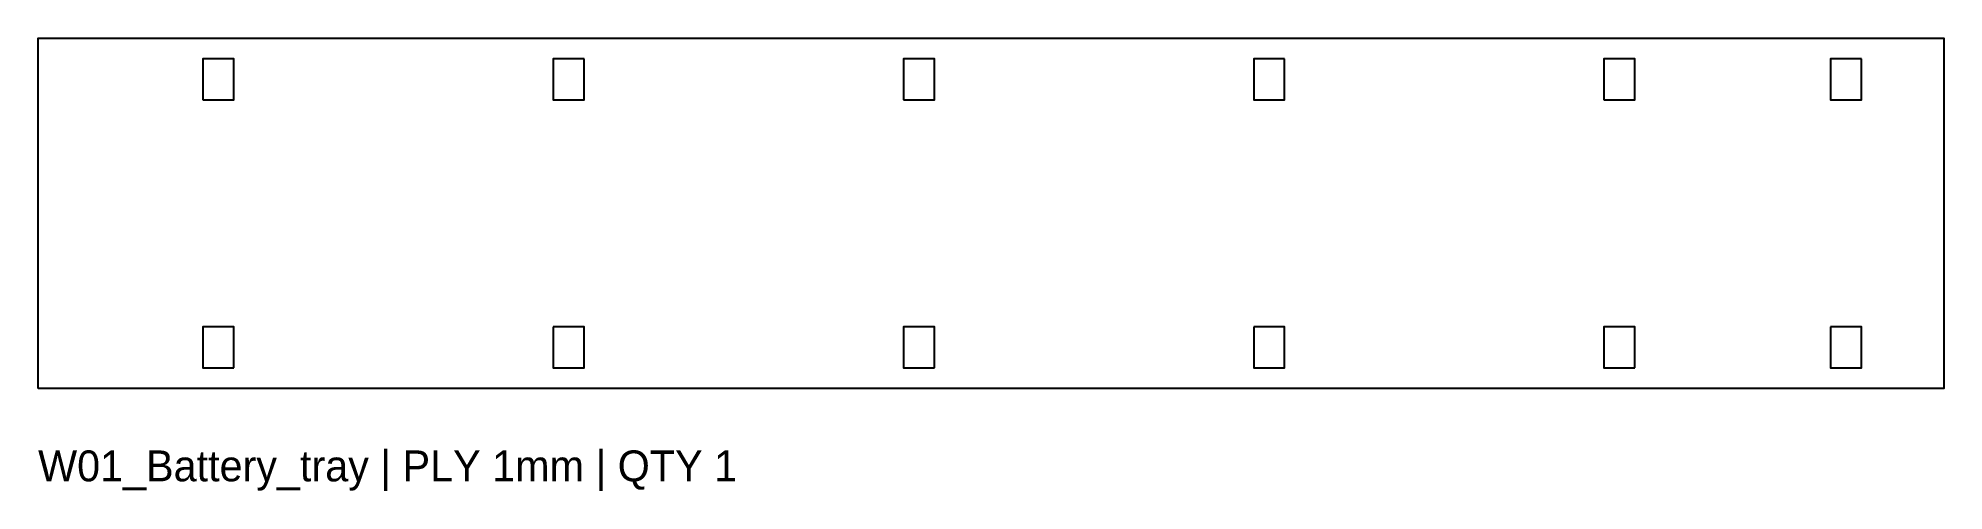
# Model space of a CAD drawing. Header units: millimetres. Extents: x 95 to 280, y -27 to 17.
import ezdxf

# ---------------------------------------------------------------- set-up
doc = ezdxf.new("R2010")
doc.units = ezdxf.units.MM
doc.layers.add('ANNOTATION', color=8, linetype='Continuous')
doc.layers.add('CUT', color=7, linetype='Continuous')

msp = doc.modelspace()

# ---------------------------------------------------------------- linework, layer by layer
at = {"layer": 'CUT'}
for points in [[(95, -17), (95, 17), (280, 17), (280, -17)], [(111, 11), (114, 11), (114, 15), (111, 15)], [(148, 15), (145, 15), (145, 11), (148, 11)], [(179, 11), (182, 11), (182, 15), (179, 15)], [(216, 15), (213, 15), (213, 11), (216, 11)], [(247, 11), (250, 11), (250, 15), (247, 15)], [(272, 15), (269, 15), (269, 11), (272, 11)], [(114, -15), (114, -11), (111, -11), (111, -15)], [(145, -11), (145, -15), (148, -15), (148, -11)], [(182, -15), (182, -11), (179, -11), (179, -15)], [(213, -11), (213, -15), (216, -15), (216, -11)], [(250, -15), (250, -11), (247, -11), (247, -15)], [(269, -11), (269, -15), (272, -15), (272, -11)]]:
    msp.add_lwpolyline(points, close=True, dxfattribs=at)

# ---------------------------------------------------------------- texts
at = {"layer": 'ANNOTATION'}
msp.add_text('W01_Battery_tray | PLY 1mm | QTY 1', height=3, dxfattribs=at).set_placement((95, -26))

doc.saveas('drawing.dxf')
